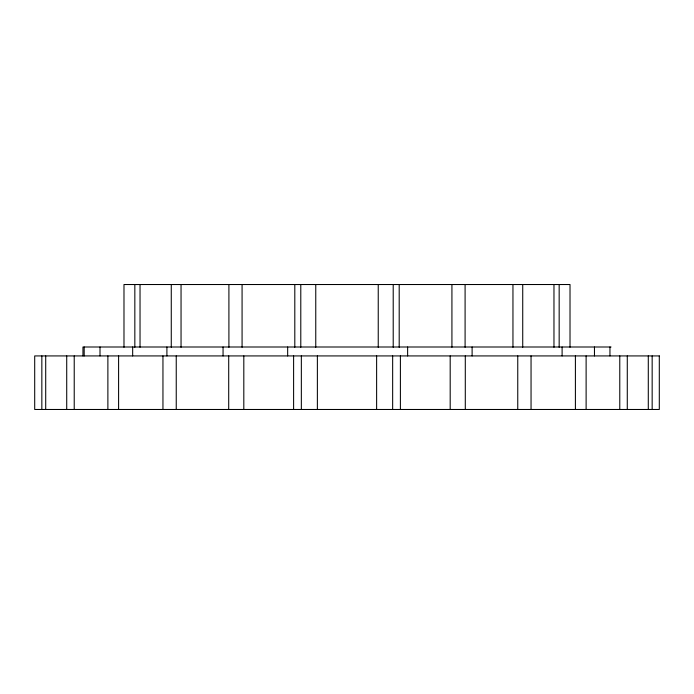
<?xml version="1.0" encoding="UTF-8"?>
<svg xmlns="http://www.w3.org/2000/svg" width="694" height="694" viewBox="0 0 694 694"><rect width="100%" height="100%" fill="white"/><g stroke="black" fill="none" stroke-linecap="round" stroke-linejoin="round"><path stroke-width="1.04" d="M611.041 347L82.959 347L82.959 355.927M652.16 355.927L652.16 409.477M648.291 355.927L648.291 409.477M627.281 355.927L627.281 409.477M619.777 355.927L619.777 409.477M609.948 347L609.948 355.927M594.463 347L594.463 355.927M586.118 355.927L586.118 409.477M575.404 355.927L575.404 409.477M570.017 347.269L570.017 284.523L123.983 284.523L123.983 347.269M562.105 347L562.105 355.927M559.164 284.523L559.164 347.269M553.968 284.523L553.968 347.269M531.049 355.927L531.049 409.477M522.729 284.523L522.729 347.269M517.759 355.927L517.759 409.477M512.953 284.523L512.953 347.269M472.111 347L472.111 355.927M465.292 355.927L465.292 409.477M465.093 284.523L465.093 347.269M451.924 284.523L451.924 347.269M450.189 355.927L450.189 409.477M407.63 347L407.63 355.927M400.395 355.927L400.395 409.477M399.197 284.523L399.197 347.269M393.212 284.523L393.212 347.269M392.657 355.927L392.657 409.477M378.239 284.523L378.239 347.269M376.625 355.927L376.625 409.477M317.375 355.927L317.375 409.477M315.761 284.523L315.761 347.269M301.343 355.927L301.343 409.477M300.788 284.523L300.788 347.269M294.803 284.523L294.803 347.269M293.605 355.927L293.605 409.477M287.663 347L287.663 355.927M243.811 355.927L243.811 409.477M242.076 284.523L242.076 347.269M228.907 284.523L228.907 347.269M228.708 355.927L228.708 409.477M223.06 347L223.06 355.927M181.047 284.523L181.047 347.269M176.241 355.927L176.241 409.477M171.271 284.523L171.271 347.269M166.907 347L166.907 355.927M162.951 355.927L162.951 409.477M140.032 284.523L140.032 347.269M134.836 284.523L134.836 347.269M132.667 347L132.667 355.927M118.596 355.927L118.596 409.477M107.882 355.927L107.882 409.477M100.005 347L100.005 355.927M84.182 347L84.182 355.927M74.223 355.927L74.223 409.477M66.719 355.927L66.719 409.477M45.709 355.927L45.709 409.477M41.84 355.927L41.84 409.477M659.3 355.927L34.7 355.927L34.7 409.477L659.3 409.477L659.3 355.927"/></g></svg>
